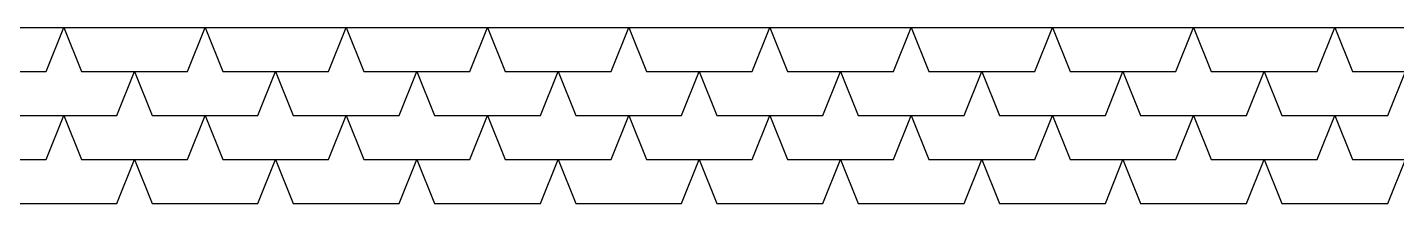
# Model space of a CAD drawing. Header units: inches. Extents: x 86794 to 87086, y 41803 to 41823.
# Drawn here: x 87028.09 to 87029.641, y 41818.98 to 41819.18 of the extents above; entities that cross this region are included whole.
import ezdxf

# ---------------------------------------------------------------- set-up
doc = ezdxf.new("R2010")
doc.units = ezdxf.units.IN
doc.header["$MEASUREMENT"] = 0

msp = doc.modelspace()

# ---------------------------------------------------------------- linework, layer by layer
at = {"ltscale": 0.006}
msp.add_line((87023.7509, 41819.1795), (87029.6509, 41819.1795), dxfattribs=at)
at = {"color": 250}
for p, q in [((87028.1109, 41819.1295), (87028.1309, 41819.1795)), ((87028.1309, 41819.1795), (87028.1509, 41819.1295)), ((87028.2709, 41819.1295), (87028.2909, 41819.1795)), ((87028.2909, 41819.1795), (87028.3109, 41819.1295)), ((87028.4309, 41819.1295), (87028.4509, 41819.1795)), ((87028.4509, 41819.1795), (87028.4709, 41819.1295)), ((87028.5909, 41819.1295), (87028.6109, 41819.1795)), ((87028.6109, 41819.1795), (87028.6309, 41819.1295)), ((87028.7509, 41819.1295), (87028.7709, 41819.1795)), ((87028.7709, 41819.1795), (87028.7909, 41819.1295)), ((87028.9109, 41819.1295), (87028.9309, 41819.1795)), ((87028.9309, 41819.1795), (87028.9509, 41819.1295)), ((87029.0709, 41819.1295), (87029.0909, 41819.1795)), ((87029.0909, 41819.1795), (87029.1109, 41819.1295)), ((87029.2309, 41819.1295), (87029.2509, 41819.1795)), ((87029.2509, 41819.1795), (87029.2709, 41819.1295)), ((87029.3909, 41819.1295), (87029.4109, 41819.1795)), ((87029.4109, 41819.1795), (87029.4309, 41819.1295)), ((87029.5509, 41819.1295), (87029.5709, 41819.1795)), ((87029.5709, 41819.1795), (87029.5909, 41819.1295)), ((87027.9909, 41819.1295), (87028.1109, 41819.1295)), ((87028.1509, 41819.1295), (87028.2709, 41819.1295)), ((87028.1909, 41819.0795), (87028.2109, 41819.1295)), ((87028.2109, 41819.1295), (87028.2309, 41819.0795)), ((87028.3109, 41819.1295), (87028.4309, 41819.1295)), ((87028.3509, 41819.0795), (87028.3709, 41819.1295)), ((87028.3709, 41819.1295), (87028.3909, 41819.0795)), ((87028.4709, 41819.1295), (87028.5909, 41819.1295)), ((87028.5109, 41819.0795), (87028.5309, 41819.1295)), ((87028.5309, 41819.1295), (87028.5509, 41819.0795)), ((87028.6309, 41819.1295), (87028.7509, 41819.1295)), ((87028.6709, 41819.0795), (87028.6909, 41819.1295)), ((87028.6909, 41819.1295), (87028.7109, 41819.0795)), ((87028.7909, 41819.1295), (87028.9109, 41819.1295)), ((87028.8309, 41819.0795), (87028.8509, 41819.1295)), ((87028.8509, 41819.1295), (87028.8709, 41819.0795)), ((87028.9509, 41819.1295), (87029.0709, 41819.1295)), ((87028.9909, 41819.0795), (87029.0109, 41819.1295)), ((87029.0109, 41819.1295), (87029.0309, 41819.0795)), ((87029.1109, 41819.1295), (87029.2309, 41819.1295)), ((87029.1509, 41819.0795), (87029.1709, 41819.1295)), ((87029.1709, 41819.1295), (87029.1909, 41819.0795)), ((87029.2709, 41819.1295), (87029.3909, 41819.1295)), ((87029.3109, 41819.0795), (87029.3309, 41819.1295)), ((87029.3309, 41819.1295), (87029.3509, 41819.0795)), ((87029.4309, 41819.1295), (87029.5509, 41819.1295)), ((87029.4709, 41819.0795), (87029.4909, 41819.1295)), ((87029.4909, 41819.1295), (87029.5109, 41819.0795)), ((87029.5909, 41819.1295), (87029.6509, 41819.1295)), ((87029.6309, 41819.0795), (87029.6509, 41819.1295)), ((87028.0709, 41819.0795), (87028.1909, 41819.0795)), ((87028.1109, 41819.0295), (87028.1309, 41819.0795)), ((87028.1309, 41819.0795), (87028.1509, 41819.0295)), ((87028.2309, 41819.0795), (87028.3509, 41819.0795)), ((87028.2709, 41819.0295), (87028.2909, 41819.0795)), ((87028.2909, 41819.0795), (87028.3109, 41819.0295)), ((87028.3909, 41819.0795), (87028.5109, 41819.0795)), ((87028.4309, 41819.0295), (87028.4509, 41819.0795)), ((87028.4509, 41819.0795), (87028.4709, 41819.0295)), ((87028.5509, 41819.0795), (87028.6709, 41819.0795)), ((87028.5909, 41819.0295), (87028.6109, 41819.0795)), ((87028.6109, 41819.0795), (87028.6309, 41819.0295)), ((87028.7109, 41819.0795), (87028.8309, 41819.0795)), ((87028.7509, 41819.0295), (87028.7709, 41819.0795)), ((87028.7709, 41819.0795), (87028.7909, 41819.0295)), ((87028.8709, 41819.0795), (87028.9909, 41819.0795)), ((87028.9109, 41819.0295), (87028.9309, 41819.0795)), ((87028.9309, 41819.0795), (87028.9509, 41819.0295)), ((87029.0309, 41819.0795), (87029.1509, 41819.0795)), ((87029.0709, 41819.0295), (87029.0909, 41819.0795)), ((87029.0909, 41819.0795), (87029.1109, 41819.0295)), ((87029.1909, 41819.0795), (87029.3109, 41819.0795)), ((87029.2309, 41819.0295), (87029.2509, 41819.0795)), ((87029.2509, 41819.0795), (87029.2709, 41819.0295)), ((87029.3509, 41819.0795), (87029.4709, 41819.0795)), ((87029.3909, 41819.0295), (87029.4109, 41819.0795)), ((87029.4109, 41819.0795), (87029.4309, 41819.0295)), ((87029.5109, 41819.0795), (87029.6309, 41819.0795)), ((87029.5509, 41819.0295), (87029.5709, 41819.0795)), ((87029.5709, 41819.0795), (87029.5909, 41819.0295)), ((87027.9909, 41819.0295), (87028.1109, 41819.0295)), ((87028.1509, 41819.0295), (87028.2709, 41819.0295)), ((87028.1909, 41818.9795), (87028.2109, 41819.0295)), ((87028.2109, 41819.0295), (87028.2309, 41818.9795)), ((87028.3109, 41819.0295), (87028.4309, 41819.0295)), ((87028.3509, 41818.9795), (87028.3709, 41819.0295)), ((87028.3709, 41819.0295), (87028.3909, 41818.9795)), ((87028.4709, 41819.0295), (87028.5909, 41819.0295)), ((87028.5109, 41818.9795), (87028.5309, 41819.0295)), ((87028.5309, 41819.0295), (87028.5509, 41818.9795)), ((87028.6309, 41819.0295), (87028.7509, 41819.0295)), ((87028.6709, 41818.9795), (87028.6909, 41819.0295)), ((87028.6909, 41819.0295), (87028.7109, 41818.9795)), ((87028.7909, 41819.0295), (87028.9109, 41819.0295)), ((87028.8309, 41818.9795), (87028.8509, 41819.0295)), ((87028.8509, 41819.0295), (87028.8709, 41818.9795)), ((87028.9509, 41819.0295), (87029.0709, 41819.0295)), ((87028.9909, 41818.9795), (87029.0109, 41819.0295)), ((87029.0109, 41819.0295), (87029.0309, 41818.9795)), ((87029.1109, 41819.0295), (87029.2309, 41819.0295)), ((87029.1509, 41818.9795), (87029.1709, 41819.0295)), ((87029.1709, 41819.0295), (87029.1909, 41818.9795)), ((87029.2709, 41819.0295), (87029.3909, 41819.0295)), ((87029.3109, 41818.9795), (87029.3309, 41819.0295)), ((87029.3309, 41819.0295), (87029.3509, 41818.9795)), ((87029.4309, 41819.0295), (87029.5509, 41819.0295)), ((87029.4709, 41818.9795), (87029.4909, 41819.0295)), ((87029.4909, 41819.0295), (87029.5109, 41818.9795)), ((87029.5909, 41819.0295), (87029.6509, 41819.0295)), ((87029.6309, 41818.9795), (87029.6509, 41819.0295)), ((87028.0709, 41818.9795), (87028.1909, 41818.9795)), ((87028.2309, 41818.9795), (87028.3509, 41818.9795)), ((87028.3909, 41818.9795), (87028.5109, 41818.9795)), ((87028.5509, 41818.9795), (87028.6709, 41818.9795)), ((87028.7109, 41818.9795), (87028.8309, 41818.9795)), ((87028.8709, 41818.9795), (87028.9909, 41818.9795)), ((87029.0309, 41818.9795), (87029.1509, 41818.9795)), ((87029.1909, 41818.9795), (87029.3109, 41818.9795)), ((87029.3509, 41818.9795), (87029.4709, 41818.9795)), ((87029.5109, 41818.9795), (87029.6309, 41818.9795))]:
    msp.add_line(p, q, dxfattribs=at)

doc.saveas('drawing.dxf')
